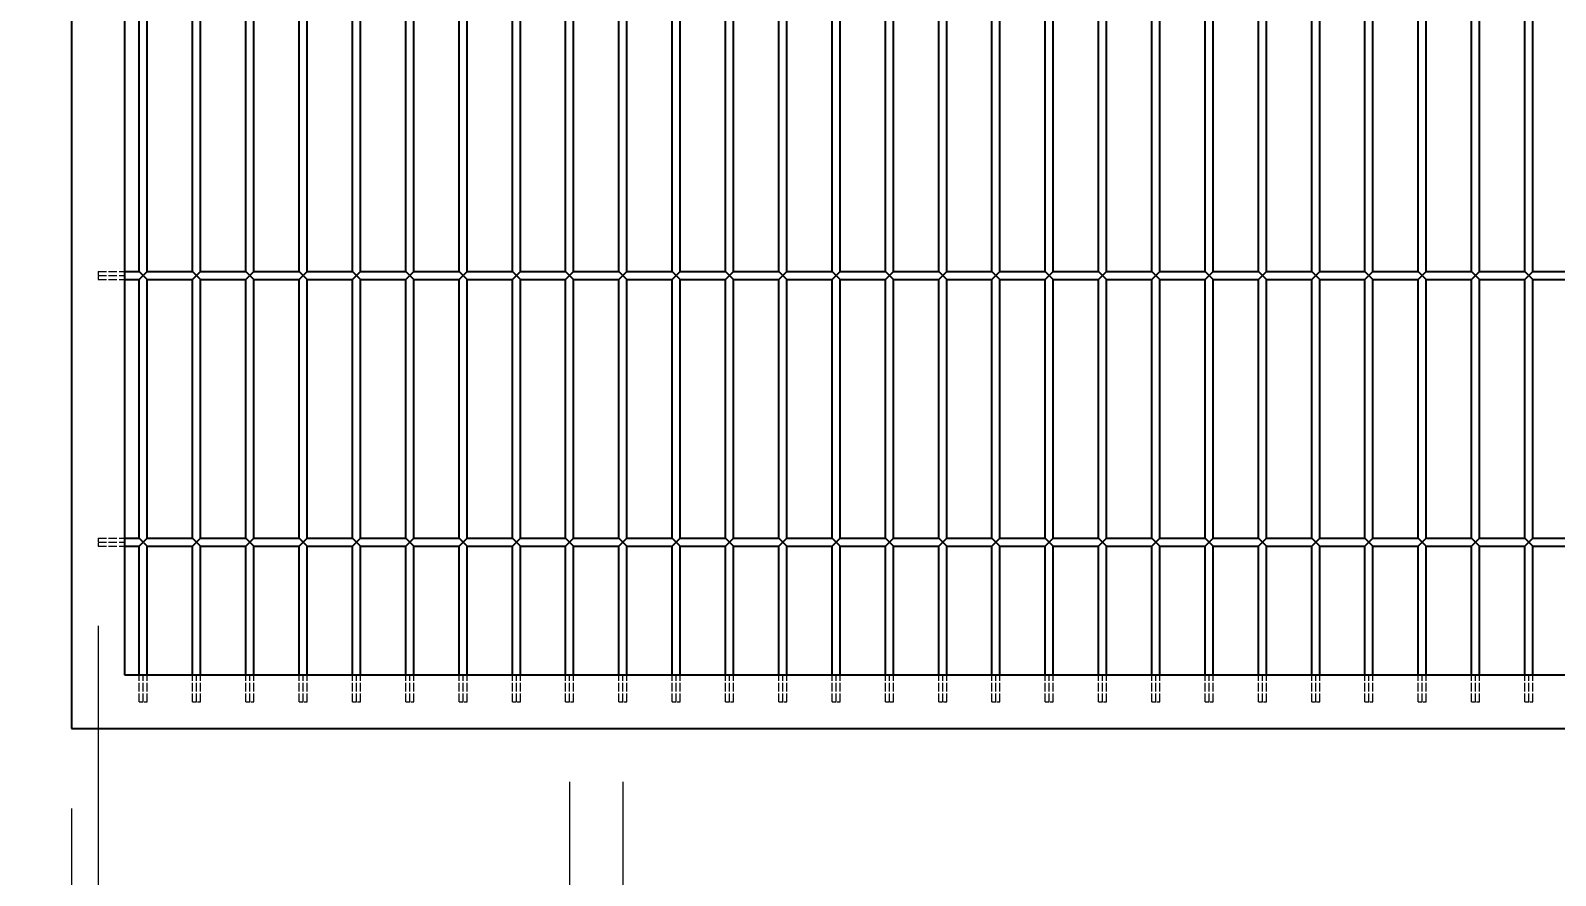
# Model space of a CAD drawing. Header units: millimetres. Extents: x 120 to 9117, y 110 to 4090.
# Drawn here: x 1805 to 2377, y 1462 to 1779 of the extents above; entities that cross this region are included whole.
import ezdxf

# ---------------------------------------------------------------- set-up
doc = ezdxf.new("R2010")
doc.units = ezdxf.units.MM
doc.header["$LTSCALE"] = 20
doc.linetypes.add('DASHED', pattern=[0.2067, 0.1654, -0.0413])
doc.layers.add('可见 (ISO)', color=7, linetype='Continuous', lineweight=25)
doc.layers.add('尺寸 (ISO)', color=7, linetype='Continuous', lineweight=18, true_color=0x008000)
doc.layers.add('隐藏 (ISO)', color=5, linetype='DASHED', lineweight=18, true_color=0x0000ff)
doc.styles.add('最新国标', font='simfang.ttf')
doc.dimstyles.new('默认 (GB)', dxfattribs={"dimscale": 20, "dimtxt": 2.8, "dimasz": 2.5, "dimexe": 2, "dimexo": 1.5, "dimgap": 0.5, "dimtad": 1, "dimtoh": 1, "dimdsep": 46, "dimtxsty": '最新国标', "dimcen": 0.09, "dimdle": 10, "dimclrd": 256, "dimclre": 256, "dimclrt": 256, "dimaunit": 1, "dimadec": 3, "dimazin": 2, "dimtfac": 0.535714, "dimtdec": 3, "dimtmove": 0, "dimatfit": 3, "dimfxl": 0, "dimtolj": 1, "dimlwd": -1, "dimlwe": -1, "dimarcsym": 0})

# ---------------------------------------------------------------- blocks, each defined once
blk = doc.blocks.new('*D6')
at = {"layer": 'Defpoints', "color": 0, "transparency": 16777216}
for p in [(1820.28, 3517.01), (1480.19, 1517.01), (1820.28, 1517.01)]:
    blk.add_point(p, dxfattribs=at)
at = {"layer": '尺寸 (ISO)', "color": 116, "true_color": 0x00803f, "transparency": 16777216}
for p, q in [((1790.28, 3517.01), (1440.19, 3517.01)), ((1480.19, 3467.01), (1480.19, 1567.01)), ((1790.28, 1517.01), (1440.19, 1517.01))]:
    blk.add_line(p, q, dxfattribs=at)
for points in [[(1471.85, 3467.01), (1488.52, 3467.01), (1480.19, 3517.01)], [(1471.85, 1567.01), (1488.52, 1567.01), (1480.19, 1517.01)]]:
    blk.add_solid(points, dxfattribs=at)
at = {"layer": '尺寸 (ISO)', "transparency": 16777216, "insert": (1441.87, 2517.01), "char_height": 56, "attachment_point": 5, "rotation": 90, "style": '最新国标'}
blk.add_mtext('\\A1;2000', dxfattribs=at)
blk = doc.blocks.new('*D8')
at = {"layer": 'Defpoints', "color": 0, "transparency": 16777216}
for p in [(2007.28, 1527.01), (2027.28, 1527.01), (2027.28, 1373.84)]:
    blk.add_point(p, dxfattribs=at)
at = {"layer": '尺寸 (ISO)', "color": 116, "true_color": 0x00803f, "transparency": 16777216}
for p, q in [((2007.28, 1497.01), (2007.28, 1333.84)), ((2027.28, 1497.01), (2027.28, 1333.84)), ((1957.28, 1373.84), (1907.28, 1373.84)), ((2007.28, 1373.84), (2027.28, 1373.84)), ((2077.28, 1373.84), (2220.88, 1373.84))]:
    blk.add_line(p, q, dxfattribs=at)
for points in [[(1957.28, 1382.17), (1957.28, 1365.51), (2007.28, 1373.84)], [(2077.28, 1382.17), (2077.28, 1365.51), (2027.28, 1373.84)]]:
    blk.add_solid(points, dxfattribs=at)
at = {"layer": '尺寸 (ISO)', "transparency": 16777216, "insert": (2174.08, 1412.16), "char_height": 56, "attachment_point": 5, "style": '最新国标'}
blk.add_mtext('\\A1;20', dxfattribs=at)
blk = doc.blocks.new('*D10')
at = {"layer": 'Defpoints', "color": 0, "transparency": 16777216}
for p in [(1640.28, 2507.01), (1840.28, 2507.01), (1820.28, 1517.01)]:
    blk.add_point(p, dxfattribs=at)
at = {"layer": '尺寸 (ISO)', "color": 116, "true_color": 0x00803f, "transparency": 16777216}
for p, q in [((1810.28, 2507.01), (1600.28, 2507.01)), ((1640.28, 1567.01), (1640.28, 2457.01)), ((1790.28, 1517.01), (1600.28, 1517.01))]:
    blk.add_line(p, q, dxfattribs=at)
for points in [[(1631.95, 2457.01), (1648.61, 2457.01), (1640.28, 2507.01)], [(1631.95, 1567.01), (1648.61, 1567.01), (1640.28, 1517.01)]]:
    blk.add_solid(points, dxfattribs=at)
at = {"layer": '尺寸 (ISO)', "transparency": 16777216, "insert": (1601.96, 2012.01), "char_height": 56, "attachment_point": 5, "rotation": 90, "style": '最新国标'}
blk.add_mtext('\\A1;990', dxfattribs=at)
blk = doc.blocks.new('_DotSmall')
at = {"color": 0, "linetype": 'ByBlock', "const_width": 0.5}
blk.add_lwpolyline([(-0.0625, 0, 1), (0.0625, 0, 1)], format="xyb", close=True, dxfattribs=at)
blk = doc.blocks.new('*D20')
at = {"layer": 'Defpoints', "color": 0, "transparency": 16777216}
for p in [(1830.28, 1585.51), (1820.28, 1517.01), (1830.28, 1208.28)]:
    blk.add_point(p, dxfattribs=at)
at = {"layer": '尺寸 (ISO)', "color": 116, "true_color": 0x00803f, "transparency": 16777216}
for p, q in [((1830.28, 1555.51), (1830.28, 1168.28)), ((1820.28, 1487.01), (1820.28, 1168.28)), ((1770.28, 1208.28), (1631.8, 1208.28)), ((1830.28, 1208.28), (1820.28, 1208.28)), ((1830.28, 1208.28), (1930.28, 1208.28))]:
    blk.add_line(p, q, dxfattribs=at)
blk.add_solid([(1770.28, 1216.61), (1770.28, 1199.94), (1820.28, 1208.28)], dxfattribs=at)
at = {"layer": '尺寸 (ISO)', "color": 116, "true_color": 0x00803f, "transparency": 16777216, "xscale": 50, "yscale": 50, "zscale": 50, "rotation": 180}
blk.add_blockref('_DotSmall', (1830.28, 1208.28), dxfattribs=at)
at = {"layer": '尺寸 (ISO)', "transparency": 16777216, "insert": (1676.04, 1246.6), "char_height": 56, "attachment_point": 5, "style": '最新国标'}
blk.add_mtext('\\A1;10', dxfattribs=at)
blk = doc.blocks.new('*D21')
at = {"layer": 'Defpoints', "color": 0, "transparency": 16777216}
for p in [(1830.28, 1585.51), (3010.28, 1585.51), (3010.28, 1208.28)]:
    blk.add_point(p, dxfattribs=at)
at = {"layer": '尺寸 (ISO)', "color": 116, "true_color": 0x00803f, "transparency": 16777216}
for p, q in [((1830.28, 1555.51), (1830.28, 1168.28)), ((3010.28, 1555.51), (3010.28, 1168.28)), ((1830.28, 1208.28), (2960.28, 1208.28))]:
    blk.add_line(p, q, dxfattribs=at)
blk.add_solid([(2960.28, 1216.61), (2960.28, 1199.94), (3010.28, 1208.28)], dxfattribs=at)
at = {"layer": '尺寸 (ISO)', "color": 116, "true_color": 0x00803f, "transparency": 16777216, "xscale": 50, "yscale": 50, "zscale": 50, "rotation": 180}
blk.add_blockref('_DotSmall', (1830.28, 1208.28), dxfattribs=at)
at = {"layer": '尺寸 (ISO)', "transparency": 16777216, "insert": (2320.28, 1246.6), "char_height": 56, "attachment_point": 5, "style": '最新国标'}
blk.add_mtext('\\A1;1180', dxfattribs=at)

msp = doc.modelspace()

# ---------------------------------------------------------------- linework, layer by layer
at = {"layer": '可见 (ISO)'}
for p, q in [((1820.28, 3517.011), (1820.28, 1517.011)), ((1840.28, 1537.011), (1840.28, 2507.011)), ((1845.78, 1688.511), (1845.78, 1785.511)), ((1848.78, 1688.511), (1848.78, 1785.511)), ((1865.78, 1688.511), (1865.78, 1785.511)), ((1868.78, 1688.511), (1868.78, 1785.511)), ((1885.78, 1688.511), (1885.78, 1785.511)), ((1888.78, 1688.511), (1888.78, 1785.511)), ((1905.78, 1688.511), (1905.78, 1785.511)), ((1908.78, 1688.511), (1908.78, 1785.511)), ((1925.78, 1688.511), (1925.78, 1785.511)), ((1928.78, 1688.511), (1928.78, 1785.511)), ((1945.78, 1688.511), (1945.78, 1785.511)), ((1948.78, 1688.511), (1948.78, 1785.511)), ((1965.78, 1688.511), (1965.78, 1785.511)), ((1968.78, 1688.511), (1968.78, 1785.511)), ((1985.78, 1688.511), (1985.78, 1785.511)), ((1988.78, 1688.511), (1988.78, 1785.511)), ((2005.78, 1688.511), (2005.78, 1785.511)), ((2008.78, 1688.511), (2008.78, 1785.511)), ((2025.78, 1688.511), (2025.78, 1785.511)), ((2028.78, 1688.511), (2028.78, 1785.511)), ((2045.78, 1688.511), (2045.78, 1785.511)), ((2048.78, 1688.511), (2048.78, 1785.511)), ((2065.78, 1688.511), (2065.78, 1785.511)), ((2068.78, 1688.511), (2068.78, 1785.511)), ((2085.78, 1688.511), (2085.78, 1785.511)), ((2088.78, 1688.511), (2088.78, 1785.511)), ((2105.78, 1688.511), (2105.78, 1785.511)), ((2108.78, 1688.511), (2108.78, 1785.511)), ((2125.78, 1688.511), (2125.78, 1785.511)), ((2128.78, 1688.511), (2128.78, 1785.511)), ((2145.78, 1688.511), (2145.78, 1785.511)), ((2148.78, 1688.511), (2148.78, 1785.511)), ((2165.78, 1688.511), (2165.78, 1785.511)), ((2168.78, 1688.511), (2168.78, 1785.511)), ((2185.78, 1688.511), (2185.78, 1785.511)), ((2188.78, 1688.511), (2188.78, 1785.511)), ((2205.78, 1688.511), (2205.78, 1785.511)), ((2208.78, 1688.511), (2208.78, 1785.511)), ((2225.78, 1688.511), (2225.78, 1785.511)), ((2228.78, 1688.511), (2228.78, 1785.511)), ((2245.78, 1688.511), (2245.78, 1785.511)), ((2248.78, 1688.511), (2248.78, 1785.511)), ((2265.78, 1688.511), (2265.78, 1785.511)), ((2268.78, 1688.511), (2268.78, 1785.511)), ((2285.78, 1688.511), (2285.78, 1785.511)), ((2288.78, 1688.511), (2288.78, 1785.511)), ((2305.78, 1688.511), (2305.78, 1785.511)), ((2308.78, 1688.511), (2308.78, 1785.511)), ((2325.78, 1688.511), (2325.78, 1785.511)), ((2328.78, 1688.511), (2328.78, 1785.511)), ((2345.78, 1688.511), (2345.78, 1785.511)), ((2348.78, 1688.511), (2348.78, 1785.511)), ((2365.78, 1688.511), (2365.78, 1785.511)), ((2368.78, 1688.511), (2368.78, 1785.511)), ((1840.28, 1688.511), (1845.78, 1688.511)), ((1847.28, 1687.011), (1845.78, 1688.511)), ((1848.78, 1688.511), (1847.28, 1687.011)), ((1848.78, 1688.511), (1865.78, 1688.511)), ((1867.28, 1687.011), (1865.78, 1688.511)), ((1868.78, 1688.511), (1867.28, 1687.011)), ((1868.78, 1688.511), (1885.78, 1688.511)), ((1887.28, 1687.011), (1885.78, 1688.511)), ((1888.78, 1688.511), (1887.28, 1687.011)), ((1888.78, 1688.511), (1905.78, 1688.511)), ((1907.28, 1687.011), (1905.78, 1688.511)), ((1908.78, 1688.511), (1907.28, 1687.011)), ((1908.78, 1688.511), (1925.78, 1688.511)), ((1927.28, 1687.011), (1925.78, 1688.511)), ((1928.78, 1688.511), (1927.28, 1687.011)), ((1928.78, 1688.511), (1945.78, 1688.511)), ((1947.28, 1687.011), (1945.78, 1688.511)), ((1948.78, 1688.511), (1947.28, 1687.011)), ((1948.78, 1688.511), (1965.78, 1688.511)), ((1967.28, 1687.011), (1965.78, 1688.511)), ((1968.78, 1688.511), (1967.28, 1687.011)), ((1968.78, 1688.511), (1985.78, 1688.511)), ((1987.28, 1687.011), (1985.78, 1688.511)), ((1988.78, 1688.511), (1987.28, 1687.011)), ((1988.78, 1688.511), (2005.78, 1688.511)), ((2007.28, 1687.011), (2005.78, 1688.511)), ((2008.78, 1688.511), (2007.28, 1687.011)), ((2008.78, 1688.511), (2025.78, 1688.511)), ((2027.28, 1687.011), (2025.78, 1688.511)), ((2028.78, 1688.511), (2027.28, 1687.011)), ((2028.78, 1688.511), (2045.78, 1688.511)), ((2047.28, 1687.011), (2045.78, 1688.511)), ((2048.78, 1688.511), (2047.28, 1687.011)), ((2048.78, 1688.511), (2065.78, 1688.511)), ((2067.28, 1687.011), (2065.78, 1688.511)), ((2068.78, 1688.511), (2067.28, 1687.011)), ((2068.78, 1688.511), (2085.78, 1688.511)), ((2087.28, 1687.011), (2085.78, 1688.511)), ((2088.78, 1688.511), (2087.28, 1687.011)), ((2088.78, 1688.511), (2105.78, 1688.511)), ((2107.28, 1687.011), (2105.78, 1688.511)), ((2108.78, 1688.511), (2107.28, 1687.011)), ((2108.78, 1688.511), (2125.78, 1688.511)), ((2127.28, 1687.011), (2125.78, 1688.511)), ((2128.78, 1688.511), (2127.28, 1687.011)), ((2128.78, 1688.511), (2145.78, 1688.511)), ((2147.28, 1687.011), (2145.78, 1688.511)), ((2148.78, 1688.511), (2147.28, 1687.011)), ((2148.78, 1688.511), (2165.78, 1688.511)), ((2167.28, 1687.011), (2165.78, 1688.511)), ((2168.78, 1688.511), (2167.28, 1687.011)), ((2168.78, 1688.511), (2185.78, 1688.511)), ((2187.28, 1687.011), (2185.78, 1688.511)), ((2188.78, 1688.511), (2187.28, 1687.011)), ((2188.78, 1688.511), (2205.78, 1688.511)), ((2207.28, 1687.011), (2205.78, 1688.511)), ((2208.78, 1688.511), (2207.28, 1687.011)), ((2208.78, 1688.511), (2225.78, 1688.511)), ((2227.28, 1687.011), (2225.78, 1688.511)), ((2228.78, 1688.511), (2227.28, 1687.011)), ((2228.78, 1688.511), (2245.78, 1688.511)), ((2247.28, 1687.011), (2245.78, 1688.511)), ((2248.78, 1688.511), (2247.28, 1687.011)), ((2248.78, 1688.511), (2265.78, 1688.511)), ((2267.28, 1687.011), (2265.78, 1688.511)), ((2268.78, 1688.511), (2267.28, 1687.011)), ((2268.78, 1688.511), (2285.78, 1688.511)), ((2287.28, 1687.011), (2285.78, 1688.511)), ((2288.78, 1688.511), (2287.28, 1687.011)), ((2288.78, 1688.511), (2305.78, 1688.511)), ((2307.28, 1687.011), (2305.78, 1688.511)), ((2308.78, 1688.511), (2307.28, 1687.011)), ((2308.78, 1688.511), (2325.78, 1688.511)), ((2327.28, 1687.011), (2325.78, 1688.511)), ((2328.78, 1688.511), (2327.28, 1687.011)), ((2328.78, 1688.511), (2345.78, 1688.511)), ((2347.28, 1687.011), (2345.78, 1688.511)), ((2348.78, 1688.511), (2347.28, 1687.011)), ((2348.78, 1688.511), (2365.78, 1688.511)), ((2367.28, 1687.011), (2365.78, 1688.511)), ((2368.78, 1688.511), (2367.28, 1687.011)), ((2368.78, 1688.511), (2385.78, 1688.511)), ((1840.28, 1685.511), (1845.78, 1685.511)), ((1845.78, 1685.511), (1847.28, 1687.011)), ((1845.78, 1588.511), (1845.78, 1685.511)), ((1847.28, 1687.011), (1848.78, 1685.511)), ((1848.78, 1685.511), (1865.78, 1685.511)), ((1848.78, 1588.511), (1848.78, 1685.511)), ((1865.78, 1685.511), (1867.28, 1687.011)), ((1865.78, 1588.511), (1865.78, 1685.511)), ((1867.28, 1687.011), (1868.78, 1685.511)), ((1868.78, 1685.511), (1885.78, 1685.511)), ((1868.78, 1588.511), (1868.78, 1685.511)), ((1885.78, 1685.511), (1887.28, 1687.011)), ((1885.78, 1588.511), (1885.78, 1685.511)), ((1887.28, 1687.011), (1888.78, 1685.511)), ((1888.78, 1685.511), (1905.78, 1685.511)), ((1888.78, 1588.511), (1888.78, 1685.511)), ((1905.78, 1685.511), (1907.28, 1687.011)), ((1905.78, 1588.511), (1905.78, 1685.511)), ((1907.28, 1687.011), (1908.78, 1685.511)), ((1908.78, 1685.511), (1925.78, 1685.511)), ((1908.78, 1588.511), (1908.78, 1685.511)), ((1925.78, 1685.511), (1927.28, 1687.011)), ((1925.78, 1588.511), (1925.78, 1685.511)), ((1927.28, 1687.011), (1928.78, 1685.511)), ((1928.78, 1685.511), (1945.78, 1685.511)), ((1928.78, 1588.511), (1928.78, 1685.511)), ((1945.78, 1685.511), (1947.28, 1687.011)), ((1945.78, 1588.511), (1945.78, 1685.511)), ((1947.28, 1687.011), (1948.78, 1685.511)), ((1948.78, 1685.511), (1965.78, 1685.511)), ((1948.78, 1588.511), (1948.78, 1685.511)), ((1965.78, 1685.511), (1967.28, 1687.011)), ((1965.78, 1588.511), (1965.78, 1685.511)), ((1967.28, 1687.011), (1968.78, 1685.511)), ((1968.78, 1685.511), (1985.78, 1685.511)), ((1968.78, 1588.511), (1968.78, 1685.511)), ((1985.78, 1685.511), (1987.28, 1687.011)), ((1985.78, 1588.511), (1985.78, 1685.511)), ((1987.28, 1687.011), (1988.78, 1685.511)), ((1988.78, 1685.511), (2005.78, 1685.511)), ((1988.78, 1588.511), (1988.78, 1685.511)), ((2005.78, 1685.511), (2007.28, 1687.011)), ((2005.78, 1588.511), (2005.78, 1685.511)), ((2007.28, 1687.011), (2008.78, 1685.511)), ((2008.78, 1685.511), (2025.78, 1685.511)), ((2008.78, 1588.511), (2008.78, 1685.511)), ((2025.78, 1685.511), (2027.28, 1687.011)), ((2025.78, 1588.511), (2025.78, 1685.511)), ((2027.28, 1687.011), (2028.78, 1685.511)), ((2028.78, 1685.511), (2045.78, 1685.511)), ((2028.78, 1588.511), (2028.78, 1685.511)), ((2045.78, 1685.511), (2047.28, 1687.011)), ((2045.78, 1588.511), (2045.78, 1685.511)), ((2047.28, 1687.011), (2048.78, 1685.511)), ((2048.78, 1685.511), (2065.78, 1685.511)), ((2048.78, 1588.511), (2048.78, 1685.511)), ((2065.78, 1685.511), (2067.28, 1687.011)), ((2065.78, 1588.511), (2065.78, 1685.511)), ((2067.28, 1687.011), (2068.78, 1685.511)), ((2068.78, 1685.511), (2085.78, 1685.511)), ((2068.78, 1588.511), (2068.78, 1685.511)), ((2085.78, 1685.511), (2087.28, 1687.011)), ((2085.78, 1588.511), (2085.78, 1685.511)), ((2087.28, 1687.011), (2088.78, 1685.511)), ((2088.78, 1685.511), (2105.78, 1685.511)), ((2088.78, 1588.511), (2088.78, 1685.511)), ((2105.78, 1685.511), (2107.28, 1687.011)), ((2105.78, 1588.511), (2105.78, 1685.511)), ((2107.28, 1687.011), (2108.78, 1685.511)), ((2108.78, 1685.511), (2125.78, 1685.511)), ((2108.78, 1588.511), (2108.78, 1685.511)), ((2125.78, 1685.511), (2127.28, 1687.011)), ((2125.78, 1588.511), (2125.78, 1685.511)), ((2127.28, 1687.011), (2128.78, 1685.511)), ((2128.78, 1685.511), (2145.78, 1685.511)), ((2128.78, 1588.511), (2128.78, 1685.511)), ((2145.78, 1685.511), (2147.28, 1687.011)), ((2145.78, 1588.511), (2145.78, 1685.511)), ((2147.28, 1687.011), (2148.78, 1685.511)), ((2148.78, 1685.511), (2165.78, 1685.511)), ((2148.78, 1588.511), (2148.78, 1685.511)), ((2165.78, 1685.511), (2167.28, 1687.011)), ((2165.78, 1588.511), (2165.78, 1685.511)), ((2167.28, 1687.011), (2168.78, 1685.511)), ((2168.78, 1685.511), (2185.78, 1685.511)), ((2168.78, 1588.511), (2168.78, 1685.511)), ((2185.78, 1685.511), (2187.28, 1687.011)), ((2185.78, 1588.511), (2185.78, 1685.511)), ((2187.28, 1687.011), (2188.78, 1685.511)), ((2188.78, 1685.511), (2205.78, 1685.511)), ((2188.78, 1588.511), (2188.78, 1685.511)), ((2205.78, 1685.511), (2207.28, 1687.011)), ((2205.78, 1588.511), (2205.78, 1685.511)), ((2207.28, 1687.011), (2208.78, 1685.511)), ((2208.78, 1685.511), (2225.78, 1685.511)), ((2208.78, 1588.511), (2208.78, 1685.511)), ((2225.78, 1685.511), (2227.28, 1687.011)), ((2225.78, 1588.511), (2225.78, 1685.511)), ((2227.28, 1687.011), (2228.78, 1685.511)), ((2228.78, 1685.511), (2245.78, 1685.511)), ((2228.78, 1588.511), (2228.78, 1685.511)), ((2245.78, 1685.511), (2247.28, 1687.011)), ((2245.78, 1588.511), (2245.78, 1685.511)), ((2247.28, 1687.011), (2248.78, 1685.511)), ((2248.78, 1685.511), (2265.78, 1685.511)), ((2248.78, 1588.511), (2248.78, 1685.511)), ((2265.78, 1685.511), (2267.28, 1687.011)), ((2265.78, 1588.511), (2265.78, 1685.511)), ((2267.28, 1687.011), (2268.78, 1685.511)), ((2268.78, 1685.511), (2285.78, 1685.511)), ((2268.78, 1588.511), (2268.78, 1685.511)), ((2285.78, 1685.511), (2287.28, 1687.011)), ((2285.78, 1588.511), (2285.78, 1685.511)), ((2287.28, 1687.011), (2288.78, 1685.511)), ((2288.78, 1685.511), (2305.78, 1685.511)), ((2288.78, 1588.511), (2288.78, 1685.511)), ((2305.78, 1685.511), (2307.28, 1687.011)), ((2305.78, 1588.511), (2305.78, 1685.511)), ((2307.28, 1687.011), (2308.78, 1685.511)), ((2308.78, 1685.511), (2325.78, 1685.511)), ((2308.78, 1588.511), (2308.78, 1685.511)), ((2325.78, 1685.511), (2327.28, 1687.011)), ((2325.78, 1588.511), (2325.78, 1685.511)), ((2327.28, 1687.011), (2328.78, 1685.511)), ((2328.78, 1685.511), (2345.78, 1685.511)), ((2328.78, 1588.511), (2328.78, 1685.511)), ((2345.78, 1685.511), (2347.28, 1687.011)), ((2345.78, 1588.511), (2345.78, 1685.511)), ((2347.28, 1687.011), (2348.78, 1685.511)), ((2348.78, 1685.511), (2365.78, 1685.511)), ((2348.78, 1588.511), (2348.78, 1685.511)), ((2365.78, 1685.511), (2367.28, 1687.011)), ((2365.78, 1588.511), (2365.78, 1685.511)), ((2367.28, 1687.011), (2368.78, 1685.511)), ((2368.78, 1685.511), (2385.78, 1685.511)), ((2368.78, 1588.511), (2368.78, 1685.511)), ((1840.28, 1588.511), (1845.78, 1588.511)), ((1840.28, 1585.511), (1845.78, 1585.511)), ((1847.28, 1587.011), (1845.78, 1588.511)), ((1845.78, 1585.511), (1847.28, 1587.011)), ((1845.78, 1537.011), (1845.78, 1585.511)), ((1848.78, 1588.511), (1847.28, 1587.011)), ((1847.28, 1587.011), (1848.78, 1585.511)), ((1848.78, 1588.511), (1865.78, 1588.511)), ((1848.78, 1585.511), (1865.78, 1585.511)), ((1848.78, 1537.011), (1848.78, 1585.511)), ((1865.78, 1588.511), (1867.28, 1587.011)), ((1867.28, 1587.011), (1865.78, 1585.511)), ((1865.78, 1537.011), (1865.78, 1585.511)), ((1867.28, 1587.011), (1868.78, 1588.511)), ((1868.78, 1585.511), (1867.28, 1587.011)), ((1868.78, 1588.511), (1885.78, 1588.511)), ((1868.78, 1537.011), (1868.78, 1585.511)), ((1868.78, 1585.511), (1885.78, 1585.511)), ((1885.78, 1588.511), (1887.28, 1587.011)), ((1887.28, 1587.011), (1885.78, 1585.511)), ((1885.78, 1537.011), (1885.78, 1585.511)), ((1887.28, 1587.011), (1888.78, 1588.511)), ((1888.78, 1585.511), (1887.28, 1587.011)), ((1888.78, 1588.511), (1905.78, 1588.511)), ((1888.78, 1537.011), (1888.78, 1585.511)), ((1888.78, 1585.511), (1905.78, 1585.511)), ((1905.78, 1588.511), (1907.28, 1587.011)), ((1907.28, 1587.011), (1905.78, 1585.511)), ((1905.78, 1537.011), (1905.78, 1585.511)), ((1907.28, 1587.011), (1908.78, 1588.511)), ((1908.78, 1585.511), (1907.28, 1587.011)), ((1908.78, 1588.511), (1925.78, 1588.511)), ((1908.78, 1537.011), (1908.78, 1585.511)), ((1908.78, 1585.511), (1925.78, 1585.511)), ((1925.78, 1588.511), (1927.28, 1587.011)), ((1927.28, 1587.011), (1925.78, 1585.511)), ((1925.78, 1537.011), (1925.78, 1585.511)), ((1927.28, 1587.011), (1928.78, 1588.511)), ((1928.78, 1585.511), (1927.28, 1587.011)), ((1928.78, 1588.511), (1945.78, 1588.511)), ((1928.78, 1537.011), (1928.78, 1585.511)), ((1928.78, 1585.511), (1945.78, 1585.511)), ((1945.78, 1588.511), (1947.28, 1587.011)), ((1947.28, 1587.011), (1945.78, 1585.511)), ((1945.78, 1537.011), (1945.78, 1585.511)), ((1947.28, 1587.011), (1948.78, 1588.511)), ((1948.78, 1585.511), (1947.28, 1587.011)), ((1948.78, 1588.511), (1965.78, 1588.511)), ((1948.78, 1537.011), (1948.78, 1585.511)), ((1948.78, 1585.511), (1965.78, 1585.511)), ((1965.78, 1588.511), (1967.28, 1587.011)), ((1967.28, 1587.011), (1965.78, 1585.511)), ((1965.78, 1537.011), (1965.78, 1585.511)), ((1967.28, 1587.011), (1968.78, 1588.511)), ((1968.78, 1585.511), (1967.28, 1587.011)), ((1968.78, 1588.511), (1985.78, 1588.511)), ((1968.78, 1537.011), (1968.78, 1585.511)), ((1968.78, 1585.511), (1985.78, 1585.511)), ((1985.78, 1588.511), (1987.28, 1587.011)), ((1987.28, 1587.011), (1985.78, 1585.511)), ((1985.78, 1537.011), (1985.78, 1585.511)), ((1987.28, 1587.011), (1988.78, 1588.511)), ((1988.78, 1585.511), (1987.28, 1587.011)), ((1988.78, 1588.511), (2005.78, 1588.511)), ((1988.78, 1537.011), (1988.78, 1585.511)), ((1988.78, 1585.511), (2005.78, 1585.511)), ((2005.78, 1588.511), (2007.28, 1587.011)), ((2007.28, 1587.011), (2005.78, 1585.511)), ((2005.78, 1537.011), (2005.78, 1585.511)), ((2007.28, 1587.011), (2008.78, 1588.511)), ((2008.78, 1585.511), (2007.28, 1587.011)), ((2008.78, 1588.511), (2025.78, 1588.511)), ((2008.78, 1537.011), (2008.78, 1585.511)), ((2008.78, 1585.511), (2025.78, 1585.511)), ((2025.78, 1588.511), (2027.28, 1587.011)), ((2027.28, 1587.011), (2025.78, 1585.511)), ((2025.78, 1537.011), (2025.78, 1585.511)), ((2027.28, 1587.011), (2028.78, 1588.511)), ((2028.78, 1585.511), (2027.28, 1587.011)), ((2028.78, 1588.511), (2045.78, 1588.511)), ((2028.78, 1537.011), (2028.78, 1585.511)), ((2028.78, 1585.511), (2045.78, 1585.511)), ((2045.78, 1588.511), (2047.28, 1587.011)), ((2047.28, 1587.011), (2045.78, 1585.511)), ((2045.78, 1537.011), (2045.78, 1585.511)), ((2047.28, 1587.011), (2048.78, 1588.511)), ((2048.78, 1585.511), (2047.28, 1587.011)), ((2048.78, 1588.511), (2065.78, 1588.511)), ((2048.78, 1537.011), (2048.78, 1585.511)), ((2048.78, 1585.511), (2065.78, 1585.511)), ((2065.78, 1588.511), (2067.28, 1587.011)), ((2067.28, 1587.011), (2065.78, 1585.511)), ((2065.78, 1537.011), (2065.78, 1585.511)), ((2067.28, 1587.011), (2068.78, 1588.511)), ((2068.78, 1585.511), (2067.28, 1587.011)), ((2068.78, 1588.511), (2085.78, 1588.511)), ((2068.78, 1537.011), (2068.78, 1585.511)), ((2068.78, 1585.511), (2085.78, 1585.511)), ((2085.78, 1588.511), (2087.28, 1587.011)), ((2087.28, 1587.011), (2085.78, 1585.511)), ((2085.78, 1537.011), (2085.78, 1585.511)), ((2087.28, 1587.011), (2088.78, 1588.511)), ((2088.78, 1585.511), (2087.28, 1587.011)), ((2088.78, 1588.511), (2105.78, 1588.511)), ((2088.78, 1537.011), (2088.78, 1585.511)), ((2088.78, 1585.511), (2105.78, 1585.511)), ((2105.78, 1588.511), (2107.28, 1587.011)), ((2107.28, 1587.011), (2105.78, 1585.511)), ((2105.78, 1537.011), (2105.78, 1585.511)), ((2107.28, 1587.011), (2108.78, 1588.511)), ((2108.78, 1585.511), (2107.28, 1587.011)), ((2108.78, 1588.511), (2125.78, 1588.511)), ((2108.78, 1537.011), (2108.78, 1585.511)), ((2108.78, 1585.511), (2125.78, 1585.511)), ((2125.78, 1588.511), (2127.28, 1587.011)), ((2127.28, 1587.011), (2125.78, 1585.511)), ((2125.78, 1537.011), (2125.78, 1585.511)), ((2127.28, 1587.011), (2128.78, 1588.511)), ((2128.78, 1585.511), (2127.28, 1587.011)), ((2128.78, 1588.511), (2145.78, 1588.511)), ((2128.78, 1537.011), (2128.78, 1585.511)), ((2128.78, 1585.511), (2145.78, 1585.511)), ((2145.78, 1588.511), (2147.28, 1587.011)), ((2147.28, 1587.011), (2145.78, 1585.511)), ((2145.78, 1537.011), (2145.78, 1585.511)), ((2147.28, 1587.011), (2148.78, 1588.511)), ((2148.78, 1585.511), (2147.28, 1587.011)), ((2148.78, 1588.511), (2165.78, 1588.511)), ((2148.78, 1537.011), (2148.78, 1585.511)), ((2148.78, 1585.511), (2165.78, 1585.511)), ((2165.78, 1588.511), (2167.28, 1587.011)), ((2167.28, 1587.011), (2165.78, 1585.511)), ((2165.78, 1537.011), (2165.78, 1585.511)), ((2167.28, 1587.011), (2168.78, 1588.511)), ((2168.78, 1585.511), (2167.28, 1587.011)), ((2168.78, 1588.511), (2185.78, 1588.511)), ((2168.78, 1537.011), (2168.78, 1585.511)), ((2168.78, 1585.511), (2185.78, 1585.511)), ((2185.78, 1588.511), (2187.28, 1587.011)), ((2187.28, 1587.011), (2185.78, 1585.511)), ((2185.78, 1537.011), (2185.78, 1585.511)), ((2187.28, 1587.011), (2188.78, 1588.511)), ((2188.78, 1585.511), (2187.28, 1587.011)), ((2188.78, 1588.511), (2205.78, 1588.511)), ((2188.78, 1537.011), (2188.78, 1585.511)), ((2188.78, 1585.511), (2205.78, 1585.511)), ((2205.78, 1588.511), (2207.28, 1587.011)), ((2207.28, 1587.011), (2205.78, 1585.511)), ((2205.78, 1537.011), (2205.78, 1585.511)), ((2207.28, 1587.011), (2208.78, 1588.511)), ((2208.78, 1585.511), (2207.28, 1587.011)), ((2208.78, 1588.511), (2225.78, 1588.511)), ((2208.78, 1537.011), (2208.78, 1585.511)), ((2208.78, 1585.511), (2225.78, 1585.511)), ((2225.78, 1588.511), (2227.28, 1587.011)), ((2227.28, 1587.011), (2225.78, 1585.511)), ((2225.78, 1537.011), (2225.78, 1585.511)), ((2227.28, 1587.011), (2228.78, 1588.511)), ((2228.78, 1585.511), (2227.28, 1587.011)), ((2228.78, 1588.511), (2245.78, 1588.511)), ((2228.78, 1537.011), (2228.78, 1585.511)), ((2228.78, 1585.511), (2245.78, 1585.511)), ((2245.78, 1588.511), (2247.28, 1587.011)), ((2247.28, 1587.011), (2245.78, 1585.511)), ((2245.78, 1537.011), (2245.78, 1585.511)), ((2247.28, 1587.011), (2248.78, 1588.511)), ((2248.78, 1585.511), (2247.28, 1587.011)), ((2248.78, 1588.511), (2265.78, 1588.511)), ((2248.78, 1537.011), (2248.78, 1585.511)), ((2248.78, 1585.511), (2265.78, 1585.511)), ((2265.78, 1588.511), (2267.28, 1587.011)), ((2267.28, 1587.011), (2265.78, 1585.511)), ((2265.78, 1537.011), (2265.78, 1585.511)), ((2267.28, 1587.011), (2268.78, 1588.511)), ((2268.78, 1585.511), (2267.28, 1587.011)), ((2268.78, 1588.511), (2285.78, 1588.511)), ((2268.78, 1537.011), (2268.78, 1585.511)), ((2268.78, 1585.511), (2285.78, 1585.511)), ((2285.78, 1588.511), (2287.28, 1587.011)), ((2287.28, 1587.011), (2285.78, 1585.511)), ((2285.78, 1537.011), (2285.78, 1585.511)), ((2287.28, 1587.011), (2288.78, 1588.511)), ((2288.78, 1585.511), (2287.28, 1587.011)), ((2288.78, 1588.511), (2305.78, 1588.511)), ((2288.78, 1537.011), (2288.78, 1585.511)), ((2288.78, 1585.511), (2305.78, 1585.511)), ((2305.78, 1588.511), (2307.28, 1587.011)), ((2307.28, 1587.011), (2305.78, 1585.511)), ((2305.78, 1537.011), (2305.78, 1585.511)), ((2307.28, 1587.011), (2308.78, 1588.511)), ((2308.78, 1585.511), (2307.28, 1587.011)), ((2308.78, 1588.511), (2325.78, 1588.511)), ((2308.78, 1537.011), (2308.78, 1585.511)), ((2308.78, 1585.511), (2325.78, 1585.511)), ((2325.78, 1588.511), (2327.28, 1587.011)), ((2327.28, 1587.011), (2325.78, 1585.511)), ((2325.78, 1537.011), (2325.78, 1585.511)), ((2327.28, 1587.011), (2328.78, 1588.511)), ((2328.78, 1585.511), (2327.28, 1587.011)), ((2328.78, 1588.511), (2345.78, 1588.511)), ((2328.78, 1537.011), (2328.78, 1585.511)), ((2328.78, 1585.511), (2345.78, 1585.511)), ((2345.78, 1588.511), (2347.28, 1587.011)), ((2347.28, 1587.011), (2345.78, 1585.511)), ((2345.78, 1537.011), (2345.78, 1585.511)), ((2347.28, 1587.011), (2348.78, 1588.511)), ((2348.78, 1585.511), (2347.28, 1587.011)), ((2348.78, 1588.511), (2365.78, 1588.511)), ((2348.78, 1537.011), (2348.78, 1585.511)), ((2348.78, 1585.511), (2365.78, 1585.511)), ((2365.78, 1588.511), (2367.28, 1587.011)), ((2367.28, 1587.011), (2365.78, 1585.511)), ((2365.78, 1537.011), (2365.78, 1585.511)), ((2367.28, 1587.011), (2368.78, 1588.511)), ((2368.78, 1585.511), (2367.28, 1587.011)), ((2368.78, 1588.511), (2385.78, 1588.511)), ((2368.78, 1537.011), (2368.78, 1585.511)), ((2368.78, 1585.511), (2385.78, 1585.511)), ((3000.28, 1537.011), (1840.28, 1537.011)), ((1820.28, 1517.011), (3020.28, 1517.011))]:
    msp.add_line(p, q, dxfattribs=at)
at = {"layer": '隐藏 (ISO)', "ltscale": 0.448684}
for p, q in [((1830.28, 1688.511), (1830.28, 1685.511)), ((1830.28, 1588.511), (1830.28, 1585.511)), ((1845.78, 1527.011), (1848.78, 1527.011)), ((1865.78, 1527.011), (1868.78, 1527.011)), ((1885.78, 1527.011), (1888.78, 1527.011)), ((1905.78, 1527.011), (1908.78, 1527.011)), ((1925.78, 1527.011), (1928.78, 1527.011)), ((1945.78, 1527.011), (1948.78, 1527.011)), ((1965.78, 1527.011), (1968.78, 1527.011)), ((1985.78, 1527.011), (1988.78, 1527.011)), ((2005.78, 1527.011), (2008.78, 1527.011)), ((2025.78, 1527.011), (2028.78, 1527.011)), ((2045.78, 1527.011), (2048.78, 1527.011)), ((2065.78, 1527.011), (2068.78, 1527.011)), ((2085.78, 1527.011), (2088.78, 1527.011)), ((2105.78, 1527.011), (2108.78, 1527.011)), ((2125.78, 1527.011), (2128.78, 1527.011)), ((2145.78, 1527.011), (2148.78, 1527.011)), ((2165.78, 1527.011), (2168.78, 1527.011)), ((2185.78, 1527.011), (2188.78, 1527.011)), ((2205.78, 1527.011), (2208.78, 1527.011)), ((2225.78, 1527.011), (2228.78, 1527.011)), ((2245.78, 1527.011), (2248.78, 1527.011)), ((2265.78, 1527.011), (2268.78, 1527.011)), ((2285.78, 1527.011), (2288.78, 1527.011)), ((2305.78, 1527.011), (2308.78, 1527.011)), ((2325.78, 1527.011), (2328.78, 1527.011)), ((2345.78, 1527.011), (2348.78, 1527.011)), ((2365.78, 1527.011), (2368.78, 1527.011))]:
    msp.add_line(p, q, dxfattribs=at)
at = {"layer": '隐藏 (ISO)', "ltscale": 0.952248}
for p, q in [((1830.28, 1688.511), (1840.28, 1688.511)), ((1830.28, 1687.011), (1840.28, 1687.011)), ((1830.28, 1685.511), (1840.28, 1685.511)), ((1830.28, 1588.511), (1840.28, 1588.511)), ((1830.28, 1587.011), (1840.28, 1587.011)), ((1830.28, 1585.511), (1840.28, 1585.511)), ((1845.78, 1527.011), (1845.78, 1537.011)), ((1847.28, 1527.011), (1847.28, 1537.011)), ((1848.78, 1527.011), (1848.78, 1537.011)), ((1865.78, 1527.011), (1865.78, 1537.011)), ((1867.28, 1527.011), (1867.28, 1537.011)), ((1868.78, 1527.011), (1868.78, 1537.011)), ((1885.78, 1527.011), (1885.78, 1537.011)), ((1887.28, 1527.011), (1887.28, 1537.011)), ((1888.78, 1527.011), (1888.78, 1537.011)), ((1905.78, 1527.011), (1905.78, 1537.011)), ((1907.28, 1527.011), (1907.28, 1537.011)), ((1908.78, 1527.011), (1908.78, 1537.011)), ((1925.78, 1527.011), (1925.78, 1537.011)), ((1927.28, 1527.011), (1927.28, 1537.011)), ((1928.78, 1527.011), (1928.78, 1537.011)), ((1945.78, 1527.011), (1945.78, 1537.011)), ((1947.28, 1527.011), (1947.28, 1537.011)), ((1948.78, 1527.011), (1948.78, 1537.011)), ((1965.78, 1527.011), (1965.78, 1537.011)), ((1967.28, 1527.011), (1967.28, 1537.011)), ((1968.78, 1527.011), (1968.78, 1537.011)), ((1985.78, 1527.011), (1985.78, 1537.011)), ((1987.28, 1527.011), (1987.28, 1537.011)), ((1988.78, 1527.011), (1988.78, 1537.011)), ((2005.78, 1527.011), (2005.78, 1537.011)), ((2007.28, 1527.011), (2007.28, 1537.011)), ((2008.78, 1527.011), (2008.78, 1537.011)), ((2025.78, 1527.011), (2025.78, 1537.011)), ((2027.28, 1527.011), (2027.28, 1537.011)), ((2028.78, 1527.011), (2028.78, 1537.011)), ((2045.78, 1527.011), (2045.78, 1537.011)), ((2047.28, 1527.011), (2047.28, 1537.011)), ((2048.78, 1527.011), (2048.78, 1537.011)), ((2065.78, 1527.011), (2065.78, 1537.011)), ((2067.28, 1527.011), (2067.28, 1537.011)), ((2068.78, 1527.011), (2068.78, 1537.011)), ((2085.78, 1527.011), (2085.78, 1537.011)), ((2087.28, 1527.011), (2087.28, 1537.011)), ((2088.78, 1527.011), (2088.78, 1537.011)), ((2105.78, 1527.011), (2105.78, 1537.011)), ((2107.28, 1527.011), (2107.28, 1537.011)), ((2108.78, 1527.011), (2108.78, 1537.011)), ((2125.78, 1527.011), (2125.78, 1537.011)), ((2127.28, 1527.011), (2127.28, 1537.011)), ((2128.78, 1527.011), (2128.78, 1537.011)), ((2145.78, 1527.011), (2145.78, 1537.011)), ((2147.28, 1527.011), (2147.28, 1537.011)), ((2148.78, 1527.011), (2148.78, 1537.011)), ((2165.78, 1527.011), (2165.78, 1537.011)), ((2167.28, 1527.011), (2167.28, 1537.011)), ((2168.78, 1527.011), (2168.78, 1537.011)), ((2185.78, 1527.011), (2185.78, 1537.011)), ((2187.28, 1527.011), (2187.28, 1537.011)), ((2188.78, 1527.011), (2188.78, 1537.011)), ((2205.78, 1527.011), (2205.78, 1537.011)), ((2207.28, 1527.011), (2207.28, 1537.011)), ((2208.78, 1527.011), (2208.78, 1537.011)), ((2225.78, 1527.011), (2225.78, 1537.011)), ((2227.28, 1527.011), (2227.28, 1537.011)), ((2228.78, 1527.011), (2228.78, 1537.011)), ((2245.78, 1527.011), (2245.78, 1537.011)), ((2247.28, 1527.011), (2247.28, 1537.011)), ((2248.78, 1527.011), (2248.78, 1537.011)), ((2265.78, 1527.011), (2265.78, 1537.011)), ((2267.28, 1527.011), (2267.28, 1537.011)), ((2268.78, 1527.011), (2268.78, 1537.011)), ((2285.78, 1527.011), (2285.78, 1537.011)), ((2287.28, 1527.011), (2287.28, 1537.011)), ((2288.78, 1527.011), (2288.78, 1537.011)), ((2305.78, 1527.011), (2305.78, 1537.011)), ((2307.28, 1527.011), (2307.28, 1537.011)), ((2308.78, 1527.011), (2308.78, 1537.011)), ((2325.78, 1527.011), (2325.78, 1537.011)), ((2327.28, 1527.011), (2327.28, 1537.011)), ((2328.78, 1527.011), (2328.78, 1537.011)), ((2345.78, 1527.011), (2345.78, 1537.011)), ((2347.28, 1527.011), (2347.28, 1537.011)), ((2348.78, 1527.011), (2348.78, 1537.011)), ((2365.78, 1527.011), (2365.78, 1537.011)), ((2367.28, 1527.011), (2367.28, 1537.011)), ((2368.78, 1527.011), (2368.78, 1537.011))]:
    msp.add_line(p, q, dxfattribs=at)

# ---------------------------------------------------------------- dimensions: what is measured, and where the dimension line sits
at = {"layer": '尺寸 (ISO)', "color": 116, "true_color": 0x00803f}
for base, p1, p2, angle, override, picture, middle in [((1480.187, 1517.011), (1820.28, 3517.011), (1820.28, 1517.011), 90, {"dimgap": 0.5, "dimtoh": 0, "dimdec": 2, "dimtol": 0, "dimlim": 0, "dimtp": 0, "dimtm": 0, "dimtdec": 3, "dimtofl": 0, "dimatfit": 1}, '*D6', (1480.187, 2517.011)), ((1640.28, 2507.011), (1820.28, 1517.011), (1840.28, 2507.011), 270, {"dimgap": 0.5, "dimtoh": 0, "dimdec": 2, "dimtol": 0, "dimlim": 0, "dimtp": 0, "dimtm": 0, "dimtdec": 3, "dimtofl": 0, "dimatfit": 1}, '*D10', (1640.28, 2012.011)), ((1830.28, 1208.278), (1820.28, 1517.011), (1830.28, 1585.511), 180, {"dimgap": 0.5, "dimtoh": 0, "dimdec": 2, "dimblk2": 'DotSmall', "dimsah": 1, "dimdle": 0, "dimtol": 0, "dimlim": 0, "dimtp": 0, "dimtm": 0, "dimtdec": 3, "dimtofl": 1, "dimatfit": 1}, '*D20', (1676.04, 1208.278)), ((3010.28, 1208.278), (1830.28, 1585.511), (3010.28, 1585.511), 180, {"dimgap": 0.5, "dimtoh": 0, "dimdec": 2, "dimblk1": 'DotSmall', "dimsah": 1, "dimdle": 0, "dimtol": 0, "dimlim": 0, "dimtp": 0, "dimtm": 0, "dimtdec": 3, "dimtofl": 0, "dimatfit": 1}, '*D21', (2320.28, 1208.278))]:
    dim = msp.add_linear_dim(base=base, p1=p1, p2=p2, angle=angle, dimstyle='默认 (GB)', override=override, dxfattribs=at)
    dim.commit()
    dim.dimension.update_dxf_attribs({"geometry": picture, "text_midpoint": middle, "dimtype": 160})
dim = msp.add_linear_dim(base=(2027.28, 1373.839), p1=(2007.28, 1527.011), p2=(2027.28, 1527.011), dimstyle='默认 (GB)', override={"dimgap": 0.5, "dimtoh": 0, "dimdec": 2, "dimtol": 0, "dimlim": 0, "dimtp": 0, "dimtm": 0, "dimtdec": 3, "dimtofl": 1, "dimatfit": 1}, dxfattribs=at)
dim.commit()
dim.dimension.update_dxf_attribs({"geometry": '*D8', "text_midpoint": (2174.08, 1373.839), "dimtype": 160})

doc.saveas('drawing.dxf')
